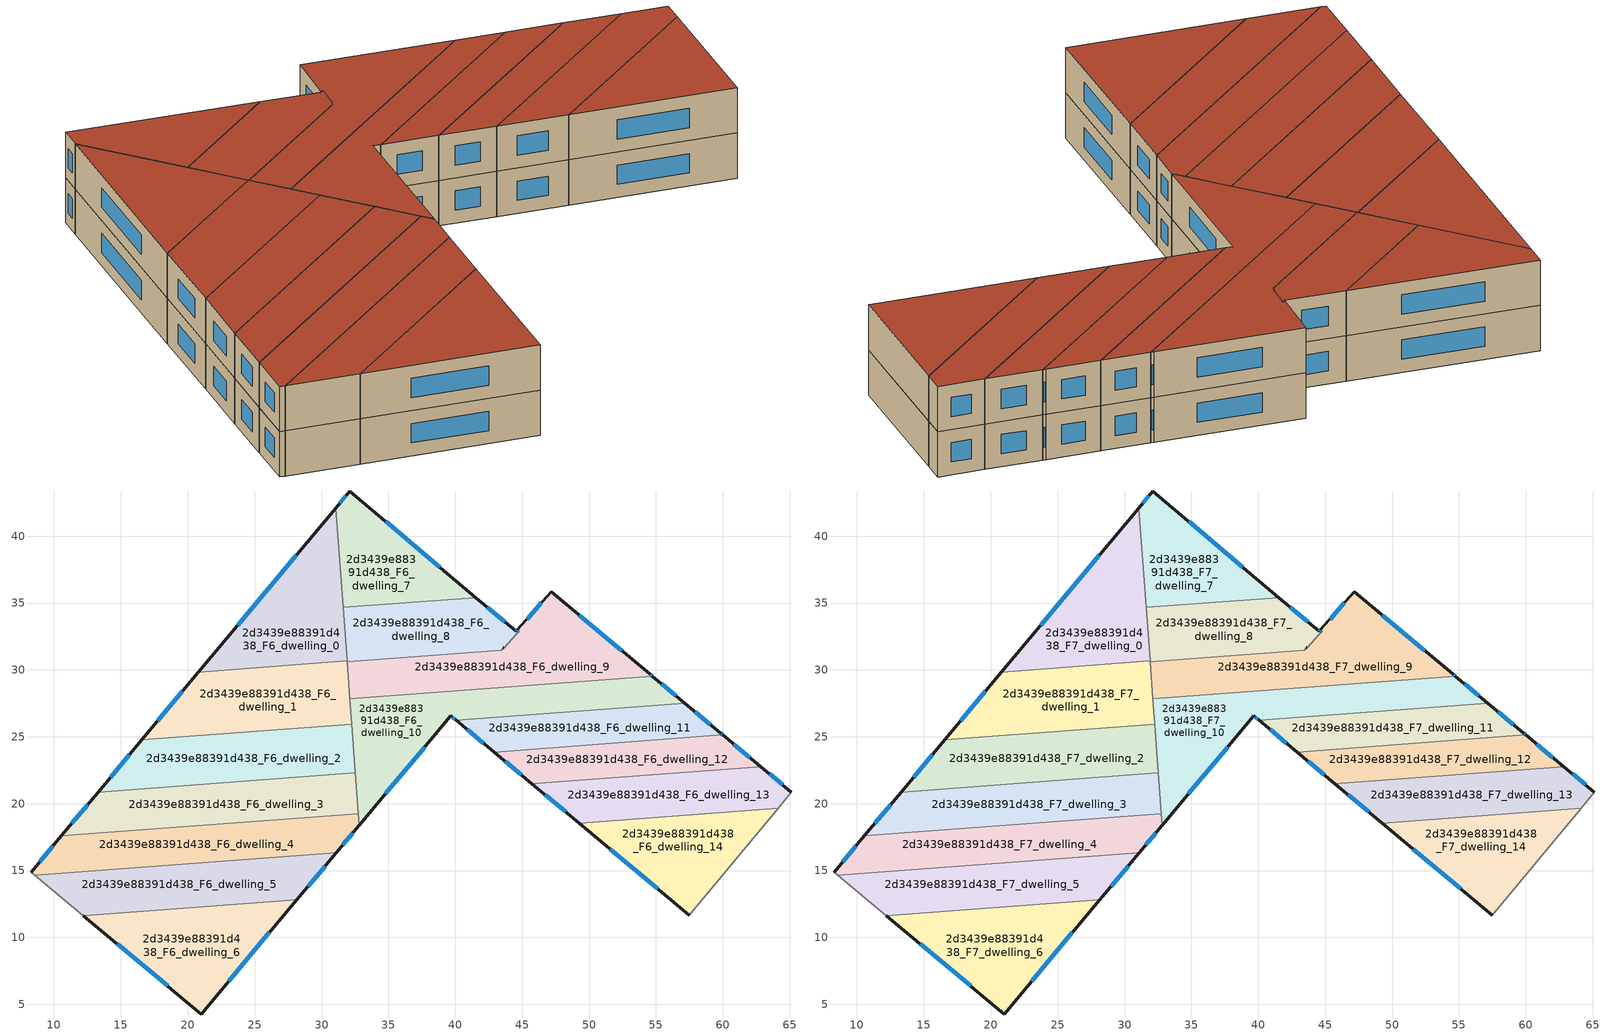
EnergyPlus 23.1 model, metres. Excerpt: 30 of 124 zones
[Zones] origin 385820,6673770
2d3439e88391d438_F6_dwelling_0
 floor to 2d3439e88391d438_F5_dwelling_0 (EU_floor_Construction): 31.05,42.09 31.91,30.67 20.8,29.84 z18
 wall outside (EU_wall_Construction): 31.05,42.09 20.8,29.84 z18:21
 wall to 2d3439e88391d438_F6_dwelling_1 (EU_wall_Construction): 20.8,29.84 31.91,30.67 z18:21
 wall to 2d3439e88391d438_F6_dwelling_7 (EU_wall_Construction): 31.61,34.67 31.05,42.09 z18:21
 wall to 2d3439e88391d438_F6_dwelling_8 (EU_wall_Construction): 31.91,30.67 31.61,34.67 z18:21
 window (EU_Window_Construction): 28.12,38.59 23.73,33.34 z18.86:20.14
2d3439e88391d438_F6_dwelling_1
 floor to 2d3439e88391d438_F5_dwelling_1 (EU_floor_Construction): 31.91,30.67 32.26,25.94 16.56,24.76 20.8,29.84 z18
 wall outside (EU_wall_Construction): 20.8,29.84 16.56,24.76 z18:21
 wall to 2d3439e88391d438_F6_dwelling_2 (EU_wall_Construction): 16.56,24.76 32.26,25.94 z18:21
 wall to 2d3439e88391d438_F6_dwelling_9 (EU_wall_Construction): 32.12,27.84 31.91,30.62 z18:21
 wall to 2d3439e88391d438_F6_dwelling_10 (EU_wall_Construction): 32.26,25.94 32.12,27.84 z18:21
 wall to 2d3439e88391d438_F6_dwelling_8 (EU_wall_Construction): 31.91,30.62 31.91,30.67 z18:21
 window (EU_Window_Construction): 19.59,28.39 17.77,26.21 z18.86:20.14
2d3439e88391d438_F6_dwelling_10
 floor to 2d3439e88391d438_F5_dwelling_10 (EU_floor_Construction): 57.16,27.5 40.08,26.22 39.67,26.57 32.83,18.39 32.12,27.84 54.73,29.53 z18
 wall outside (EU_wall_Construction): 57.16,27.5 54.73,29.53 / 32.83,18.39 39.67,26.57 40.08,26.22 z18:21
 wall to 2d3439e88391d438_F6_dwelling_9 (EU_wall_Construction): 54.73,29.53 32.12,27.84 z18:21
 wall to 2d3439e88391d438_F6_dwelling_11 (EU_wall_Construction): 40.08,26.22 57.16,27.5 z18:21
 wall to 2d3439e88391d438_F6_dwelling_2 (EU_wall_Construction): 32.26,25.94 32.53,22.31 z18:21
 wall to 2d3439e88391d438_F6_dwelling_3 (EU_wall_Construction): 32.53,22.31 32.76,19.25 z18:21
 wall to 2d3439e88391d438_F6_dwelling_4 (EU_wall_Construction): 32.76,19.25 32.83,18.39 z18:21
 window (EU_Window_Construction): 56.47,28.08 55.42,28.95 / 39.79,26.47 39.96,26.32 / 34.78,20.73 37.72,24.23 z18.86:20.14
2d3439e88391d438_F6_dwelling_11
 floor to 2d3439e88391d438_F5_dwelling_11 (EU_floor_Construction): 59.84,25.27 60,25.13 42.91,23.86 40.08,26.22 57.16,27.5 z18
 wall outside (EU_wall_Construction): 60,25.13 59.84,25.27 57.16,27.5 / 40.08,26.22 42.91,23.86 z18:21
 wall to 2d3439e88391d438_F6_dwelling_12 (EU_wall_Construction): 42.91,23.86 60,25.13 z18:21
 window (EU_Window_Construction): 59.07,25.91 57.93,26.87 / 59.95,25.17 59.88,25.23 / 40.89,25.55 42.1,24.53 z18.86:20.14
2d3439e88391d438_F6_dwelling_12
 floor to 2d3439e88391d438_F5_dwelling_12 (EU_floor_Construction): 62.83,22.78 45.73,21.5 42.91,23.86 60,25.13 z18
 wall outside (EU_wall_Construction): 42.91,23.86 45.73,21.5 / 62.83,22.78 60,25.13 z18:21
 wall to 2d3439e88391d438_F6_dwelling_13 (EU_wall_Construction): 45.73,21.5 62.83,22.78 z18:21
 window (EU_Window_Construction): 43.72,23.18 44.93,22.17 / 62.02,23.45 60.81,24.46 z18.86:20.14
2d3439e88391d438_F6_dwelling_13
 floor to 2d3439e88391d438_F5_dwelling_13 (EU_floor_Construction): 65.13,20.86 64.13,19.67 49.25,18.55 45.73,21.5 62.83,22.78 z18
 wall outside (EU_wall_Construction): 45.73,21.5 49.25,18.55 / 65.13,20.86 62.83,22.78 z18:21
 wall adiabatic (EU_wall_Construction): 64.13,19.67 65.13,20.86 z18:21
 wall to 2d3439e88391d438_F6_dwelling_14 (EU_wall_Construction): 49.25,18.55 64.13,19.67 z18:21
 window (EU_Window_Construction): 46.74,20.66 48.24,19.4 / 64.47,21.41 63.49,22.23 z18.86:20.14
2d3439e88391d438_F6_dwelling_14
 floor to 2d3439e88391d438_F5_dwelling_14 (EU_floor_Construction): 64.13,19.67 57.47,11.67 49.25,18.55 z18
 wall outside (EU_wall_Construction): 49.25,18.55 57.47,11.67 z18:21
 wall adiabatic (EU_wall_Construction): 57.47,11.67 64.13,19.67 z18:21
 window (EU_Window_Construction): 51.6,16.59 55.12,13.64 z18.86:20.14
2d3439e88391d438_F6_dwelling_2
 floor to 2d3439e88391d438_F5_dwelling_2 (EU_floor_Construction): 32.26,25.94 32.53,22.31 13.3,20.87 16.56,24.76 z18
 wall outside (EU_wall_Construction): 16.56,24.76 13.3,20.87 z18:21
 wall to 2d3439e88391d438_F6_dwelling_3 (EU_wall_Construction): 13.3,20.87 32.53,22.31 z18:21
 window (EU_Window_Construction): 15.63,23.65 14.23,21.98 z18.86:20.14
2d3439e88391d438_F6_dwelling_3
 floor to 2d3439e88391d438_F5_dwelling_3 (EU_floor_Construction): 32.53,22.31 32.76,19.25 10.55,17.59 13.3,20.87 z18
 wall outside (EU_wall_Construction): 13.3,20.87 10.55,17.59 z18:21
 wall to 2d3439e88391d438_F6_dwelling_4 (EU_wall_Construction): 10.55,17.59 32.76,19.25 z18:21
 window (EU_Window_Construction): 12.52,19.93 11.34,18.53 z18.86:20.14
2d3439e88391d438_F6_dwelling_4
 floor to 2d3439e88391d438_F5_dwelling_4 (EU_floor_Construction): 32.76,19.25 32.83,18.39 31.11,16.34 8.56,14.66 8.29,14.88 10.55,17.59 z18
 wall outside (EU_wall_Construction): 31.11,16.34 32.83,18.39 / 10.55,17.59 8.29,14.88 z18:21
 wall to 2d3439e88391d438_F6_dwelling_5 (EU_wall_Construction): 8.56,14.66 31.11,16.34 z18:21
 wall adiabatic (EU_wall_Construction): 8.29,14.88 8.56,14.66 z18:21
 window (EU_Window_Construction): 31.6,16.93 32.34,17.81 / 9.91,16.82 8.94,15.66 z18.86:20.14
2d3439e88391d438_F6_dwelling_5
 floor to 2d3439e88391d438_F5_dwelling_5 (EU_floor_Construction): 31.11,16.34 28.15,12.81 12.21,11.62 8.56,14.66 z18
 wall outside (EU_wall_Construction): 28.15,12.81 31.11,16.34 z18:21
 wall to 2d3439e88391d438_F6_dwelling_6 (EU_wall_Construction): 12.21,11.62 28.15,12.81 z18:21
 wall adiabatic (EU_wall_Construction): 8.56,14.66 12.21,11.62 z18:21
 window (EU_Window_Construction): 29,13.82 30.27,15.33 z18.86:20.14
2d3439e88391d438_F6_dwelling_6
 floor to 2d3439e88391d438_F5_dwelling_6 (EU_floor_Construction): 28.15,12.81 21.01,4.28 12.21,11.62 z18
 wall outside (EU_wall_Construction): 12.21,11.62 21.01,4.28 28.15,12.81 z18:21
 window (EU_Window_Construction): 14.72,9.52 18.49,6.38 / 23.05,6.72 26.11,10.37 z18.86:20.14
2d3439e88391d438_F6_dwelling_7
 floor to 2d3439e88391d438_F5_dwelling_7 (EU_floor_Construction): 41.54,35.41 31.61,34.67 31.05,42.09 32.13,43.37 z18
 wall outside (EU_wall_Construction): 41.54,35.41 32.13,43.37 31.05,42.09 z18:21
 wall to 2d3439e88391d438_F6_dwelling_8 (EU_wall_Construction): 31.61,34.67 41.54,35.41 z18:21
 window (EU_Window_Construction): 31.82,43.01 31.36,42.45 / 38.85,37.69 34.82,41.1 z18.86:20.14
2d3439e88391d438_F6_dwelling_8
 floor to 2d3439e88391d438_F5_dwelling_8 (EU_floor_Construction): 44.65,32.99 44.76,32.89 44.56,32.66 43.68,31.66 43.59,31.65 43.43,31.48 31.91,30.62 31.61,34.67 41.54,35.41 44.55,32.87 z18
 wall outside (EU_wall_Construction): 44.65,32.99 44.55,32.87 41.54,35.41 / 43.59,31.65 43.61,31.65 z18:21
 wall to 2d3439e88391d438_F6_dwelling_9 (EU_wall_Construction): 44.57,32.67 44.76,32.89 44.65,32.99 / 43.61,31.65 43.68,31.66 44.56,32.66 / 31.91,30.62 43.43,31.48 43.59,31.65 z18:21
 window (EU_Window_Construction): 43.69,33.6 42.4,34.68 / 44.62,32.95 44.58,32.9 z18.86:20.14
2d3439e88391d438_F6_dwelling_9
 floor to 2d3439e88391d438_F5_dwelling_9 (EU_floor_Construction): 54.56,29.67 54.73,29.53 32.12,27.84 31.91,30.62 43.43,31.49 43.61,31.65 43.68,31.66 44.57,32.67 44.76,32.89 44.65,32.99 47.16,35.84 z18
 wall outside (EU_wall_Construction): 54.73,29.53 54.56,29.67 47.16,35.84 44.65,32.99 / 43.61,31.65 43.6,31.65 z18:21
 window (EU_Window_Construction): 46.44,35.03 45.37,33.8 / 52.45,31.43 49.27,34.08 / 54.68,29.57 54.61,29.63 z18.86:20.14
2d3439e88391d438_F7_dwelling_0
 floor to 2d3439e88391d438_F6_dwelling_0 (EU_floor_Construction): 31.05,42.09 31.91,30.67 20.8,29.84 z21
 wall outside (EU_wall_Construction): 31.05,42.09 20.8,29.84 z21:24
 wall to 2d3439e88391d438_F7_dwelling_1 (EU_wall_Construction): 20.8,29.84 31.91,30.67 z21:24
 wall to 2d3439e88391d438_F7_dwelling_7 (EU_wall_Construction): 31.61,34.67 31.05,42.09 z21:24
 wall to 2d3439e88391d438_F7_dwelling_8 (EU_wall_Construction): 31.91,30.67 31.61,34.67 z21:24
 window (EU_Window_Construction): 28.12,38.59 23.73,33.34 z21.86:23.14
 roof outside (EU_roof_Construction): 31.91,30.67 31.05,42.09 20.8,29.84 z24
2d3439e88391d438_F7_dwelling_1
 floor to 2d3439e88391d438_F6_dwelling_1 (EU_floor_Construction): 31.91,30.67 32.26,25.94 16.56,24.76 20.8,29.84 z21
 wall outside (EU_wall_Construction): 20.8,29.84 16.56,24.76 z21:24
 wall to 2d3439e88391d438_F7_dwelling_2 (EU_wall_Construction): 16.56,24.76 32.26,25.94 z21:24
 wall to 2d3439e88391d438_F7_dwelling_9 (EU_wall_Construction): 32.12,27.84 31.91,30.62 z21:24
 wall to 2d3439e88391d438_F7_dwelling_10 (EU_wall_Construction): 32.26,25.94 32.12,27.84 z21:24
 wall to 2d3439e88391d438_F7_dwelling_8 (EU_wall_Construction): 31.91,30.62 31.91,30.67 z21:24
 window (EU_Window_Construction): 19.59,28.39 17.77,26.21 z21.86:23.14
 roof outside (EU_roof_Construction): 32.26,25.94 31.91,30.67 20.8,29.84 16.56,24.76 z24
2d3439e88391d438_F7_dwelling_10
 floor to 2d3439e88391d438_F6_dwelling_10 (EU_floor_Construction): 57.16,27.5 40.08,26.22 39.67,26.57 32.83,18.39 32.12,27.84 54.73,29.53 z21
 wall outside (EU_wall_Construction): 57.16,27.5 54.73,29.53 / 32.83,18.39 39.67,26.57 40.08,26.22 z21:24
 wall to 2d3439e88391d438_F7_dwelling_9 (EU_wall_Construction): 54.73,29.53 32.12,27.84 z21:24
 wall to 2d3439e88391d438_F7_dwelling_11 (EU_wall_Construction): 40.08,26.22 57.16,27.5 z21:24
 wall to 2d3439e88391d438_F7_dwelling_2 (EU_wall_Construction): 32.26,25.94 32.53,22.31 z21:24
 wall to 2d3439e88391d438_F7_dwelling_3 (EU_wall_Construction): 32.53,22.31 32.76,19.25 z21:24
 wall to 2d3439e88391d438_F7_dwelling_4 (EU_wall_Construction): 32.76,19.25 32.83,18.39 z21:24
 window (EU_Window_Construction): 56.47,28.08 55.42,28.95 / 39.79,26.47 39.96,26.32 / 34.78,20.73 37.72,24.23 z21.86:23.14
 roof outside (EU_roof_Construction): 57.16,27.5 54.73,29.53 32.12,27.84 32.83,18.39 39.67,26.57 40.08,26.22 z24
2d3439e88391d438_F7_dwelling_11
 floor to 2d3439e88391d438_F6_dwelling_11 (EU_floor_Construction): 59.84,25.27 60,25.13 42.91,23.86 40.08,26.22 57.16,27.5 z21
 wall outside (EU_wall_Construction): 60,25.13 59.84,25.27 57.16,27.5 / 40.08,26.22 42.91,23.86 z21:24
 wall to 2d3439e88391d438_F7_dwelling_12 (EU_wall_Construction): 42.91,23.86 60,25.13 z21:24
 window (EU_Window_Construction): 59.07,25.91 57.93,26.87 / 59.95,25.17 59.88,25.23 / 40.89,25.55 42.1,24.53 z21.86:23.14
 roof outside (EU_roof_Construction): 60,25.13 59.84,25.27 57.16,27.5 40.08,26.22 42.91,23.86 z24
2d3439e88391d438_F7_dwelling_12
 floor to 2d3439e88391d438_F6_dwelling_12 (EU_floor_Construction): 62.83,22.78 45.73,21.5 42.91,23.86 60,25.13 z21
 wall outside (EU_wall_Construction): 42.91,23.86 45.73,21.5 / 62.83,22.78 60,25.13 z21:24
 wall to 2d3439e88391d438_F7_dwelling_13 (EU_wall_Construction): 45.73,21.5 62.83,22.78 z21:24
 window (EU_Window_Construction): 43.72,23.18 44.93,22.17 / 62.02,23.45 60.81,24.46 z21.86:23.14
 roof outside (EU_roof_Construction): 62.83,22.78 60,25.13 42.91,23.86 45.73,21.5 z24
2d3439e88391d438_F7_dwelling_13
 floor to 2d3439e88391d438_F6_dwelling_13 (EU_floor_Construction): 65.13,20.86 64.13,19.67 49.25,18.55 45.73,21.5 62.83,22.78 z21
 wall outside (EU_wall_Construction): 45.73,21.5 49.25,18.55 / 65.13,20.86 62.83,22.78 z21:24
 wall adiabatic (EU_wall_Construction): 64.13,19.67 65.13,20.86 z21:24
 wall to 2d3439e88391d438_F7_dwelling_14 (EU_wall_Construction): 49.25,18.55 64.13,19.67 z21:24
 window (EU_Window_Construction): 46.74,20.66 48.24,19.4 / 64.47,21.41 63.49,22.23 z21.86:23.14
 roof outside (EU_roof_Construction): 64.13,19.67 65.13,20.86 62.83,22.78 45.73,21.5 49.25,18.55 z24
2d3439e88391d438_F7_dwelling_14
 floor to 2d3439e88391d438_F6_dwelling_14 (EU_floor_Construction): 64.13,19.67 57.47,11.67 49.25,18.55 z21
 wall outside (EU_wall_Construction): 49.25,18.55 57.47,11.67 z21:24
 wall adiabatic (EU_wall_Construction): 57.47,11.67 64.13,19.67 z21:24
 window (EU_Window_Construction): 51.6,16.59 55.12,13.64 z21.86:23.14
 roof outside (EU_roof_Construction): 57.47,11.67 64.13,19.67 49.25,18.55 z24
2d3439e88391d438_F7_dwelling_2
 floor to 2d3439e88391d438_F6_dwelling_2 (EU_floor_Construction): 32.26,25.94 32.53,22.31 13.3,20.87 16.56,24.76 z21
 wall outside (EU_wall_Construction): 16.56,24.76 13.3,20.87 z21:24
 wall to 2d3439e88391d438_F7_dwelling_3 (EU_wall_Construction): 13.3,20.87 32.53,22.31 z21:24
 window (EU_Window_Construction): 15.63,23.65 14.23,21.98 z21.86:23.14
 roof outside (EU_roof_Construction): 32.53,22.31 32.26,25.94 16.56,24.76 13.3,20.87 z24
2d3439e88391d438_F7_dwelling_3
 floor to 2d3439e88391d438_F6_dwelling_3 (EU_floor_Construction): 32.53,22.31 32.76,19.25 10.55,17.59 13.3,20.87 z21
 wall outside (EU_wall_Construction): 13.3,20.87 10.55,17.59 z21:24
 wall to 2d3439e88391d438_F7_dwelling_4 (EU_wall_Construction): 10.55,17.59 32.76,19.25 z21:24
 window (EU_Window_Construction): 12.52,19.93 11.34,18.53 z21.86:23.14
 roof outside (EU_roof_Construction): 32.76,19.25 32.53,22.31 13.3,20.87 10.55,17.59 z24
2d3439e88391d438_F7_dwelling_4
 floor to 2d3439e88391d438_F6_dwelling_4 (EU_floor_Construction): 32.76,19.25 32.83,18.39 31.11,16.34 8.56,14.66 8.29,14.88 10.55,17.59 z21
 wall outside (EU_wall_Construction): 31.11,16.34 32.83,18.39 / 10.55,17.59 8.29,14.88 z21:24
 wall to 2d3439e88391d438_F7_dwelling_5 (EU_wall_Construction): 8.56,14.66 31.11,16.34 z21:24
 wall adiabatic (EU_wall_Construction): 8.29,14.88 8.56,14.66 z21:24
 window (EU_Window_Construction): 31.6,16.93 32.34,17.81 / 9.91,16.82 8.94,15.66 z21.86:23.14
 roof outside (EU_roof_Construction): 31.11,16.34 32.83,18.39 32.76,19.25 10.55,17.59 8.29,14.88 8.56,14.66 z24
2d3439e88391d438_F7_dwelling_5
 floor to 2d3439e88391d438_F6_dwelling_5 (EU_floor_Construction): 31.11,16.34 28.15,12.81 12.21,11.62 8.56,14.66 z21
 wall outside (EU_wall_Construction): 28.15,12.81 31.11,16.34 z21:24
 wall to 2d3439e88391d438_F7_dwelling_6 (EU_wall_Construction): 12.21,11.62 28.15,12.81 z21:24
 wall adiabatic (EU_wall_Construction): 8.56,14.66 12.21,11.62 z21:24
 window (EU_Window_Construction): 29,13.82 30.27,15.33 z21.86:23.14
 roof outside (EU_roof_Construction): 28.15,12.81 31.11,16.34 8.56,14.66 12.21,11.62 z24
2d3439e88391d438_F7_dwelling_6
 floor to 2d3439e88391d438_F6_dwelling_6 (EU_floor_Construction): 28.15,12.81 21.01,4.28 12.21,11.62 z21
 wall outside (EU_wall_Construction): 12.21,11.62 21.01,4.28 28.15,12.81 z21:24
 window (EU_Window_Construction): 14.72,9.52 18.49,6.38 / 23.05,6.72 26.11,10.37 z21.86:23.14
 roof outside (EU_roof_Construction): 21.01,4.28 28.15,12.81 12.21,11.62 z24
2d3439e88391d438_F7_dwelling_7
 floor to 2d3439e88391d438_F6_dwelling_7 (EU_floor_Construction): 41.54,35.41 31.61,34.67 31.05,42.09 32.13,43.37 z21
 wall outside (EU_wall_Construction): 41.54,35.41 32.13,43.37 31.05,42.09 z21:24
 wall to 2d3439e88391d438_F7_dwelling_8 (EU_wall_Construction): 31.61,34.67 41.54,35.41 z21:24
 window (EU_Window_Construction): 31.82,43.01 31.36,42.45 / 38.85,37.69 34.82,41.1 z21.86:23.14
 roof outside (EU_roof_Construction): 41.54,35.41 32.13,43.37 31.05,42.09 31.61,34.67 z24
2d3439e88391d438_F7_dwelling_8
 floor to 2d3439e88391d438_F6_dwelling_8 (EU_floor_Construction): 44.65,32.99 44.76,32.89 44.56,32.66 43.68,31.66 43.59,31.65 43.43,31.48 31.91,30.62 31.61,34.67 41.54,35.41 44.55,32.87 z21
 wall outside (EU_wall_Construction): 44.65,32.99 44.55,32.87 41.54,35.41 / 43.59,31.65 43.61,31.65 z21:24
 wall to 2d3439e88391d438_F7_dwelling_9 (EU_wall_Construction): 44.57,32.67 44.76,32.89 44.65,32.99 / 43.61,31.65 43.68,31.66 44.56,32.66 / 31.91,30.62 43.43,31.48 43.59,31.65 z21:24
 window (EU_Window_Construction): 43.69,33.6 42.4,34.68 / 44.62,32.95 44.58,32.9 z21.86:23.14
 roof outside (EU_roof_Construction): 43.68,31.66 44.56,32.66 44.76,32.89 44.65,32.99 44.55,32.87 41.54,35.41 31.61,34.67 31.91,30.62 43.43,31.48 43.59,31.65 z24
2d3439e88391d438_F7_dwelling_9
 floor to 2d3439e88391d438_F6_dwelling_9 (EU_floor_Construction): 54.56,29.67 54.73,29.53 32.12,27.84 31.91,30.62 43.43,31.49 43.61,31.65 43.68,31.66 44.57,32.67 44.76,32.89 44.65,32.99 47.16,35.84 z21
 wall outside (EU_wall_Construction): 54.73,29.53 54.56,29.67 47.16,35.84 44.65,32.99 / 43.61,31.65 43.6,31.65 z21:24
 window (EU_Window_Construction): 46.44,35.03 45.37,33.8 / 52.45,31.43 49.27,34.08 / 54.68,29.57 54.61,29.63 z21.86:23.14
 roof outside (EU_roof_Construction): 54.73,29.53 54.56,29.67 47.16,35.84 44.65,32.99 44.76,32.89 44.57,32.67 43.68,31.66 43.61,31.65 43.43,31.49 31.91,30.62 32.12,27.84 z24
[Building]
EU S2 Campaign: North Axis=0; Terrain=City; Solar Distribution=FullExterior
[Site:Location]
Helsinki-Vantaa.AP: Latitude=60.317; Longitude=24.963; Time Zone=2; Elevation=54.6
[SizingPeriod:WeatherFileDays]
AnnualSizingPeriod: Begin Month=1; Begin Day of Month=1; End Month=12; End Day of Month=31; Day of Week for Start Day=Monday; Use Weather File Daylight Saving Period=No; Use Weather File Rain and Snow Indicators=No
[MATERIAL]
EU_InternalMass_Material: Roughness=MediumRough; Thickness=0.1; Conductivity=1; Density=1800; Specific Heat=900; Thermal Absorptance=0.9; Solar Absorptance=0.7; Visible Absorptance=0.7
[MATERIAL:NOMASS] Roughness=MediumRough; Thermal Absorptance=0.9; Solar Absorptance=0.7; Visible Absorptance=0.7
Name | Thermal Resistance
EU_wall_NoMass | 1.10183
EU_roof_NoMass; EU_floor_NoMass | 1.70606
[WINDOWMATERIAL:SIMPLEGLAZINGSYSTEM]
EU_Window_SimpleGlazing: UFactor=3.11035; Solar Heat Gain Coefficient=0.8; Visible Transmittance=0.8
[CONSTRUCTION]
EU_wall_Construction: EU_wall_NoMass
EU_roof_Construction: EU_roof_NoMass
EU_floor_Construction: EU_floor_NoMass
EU_Window_Construction: EU_Window_SimpleGlazing
EU_InternalMass_Construction: EU_InternalMass_Material
[ZONE] Type=1; Multiplier=1; Ceiling Height=autocalculate; Floor Area=autocalculate; Part of Total Floor Area=Yes
Name | Volume
2d3439e88391d438_F6_dwelling_0; 2d3439e88391d438_F7_dwelling_0 | 191.226
2d3439e88391d438_F6_dwelling_1; 2d3439e88391d438_F7_dwelling_1 | 191.208
2d3439e88391d438_F6_dwelling_10; 2d3439e88391d438_F7_dwelling_10 | 234.283
2d3439e88391d438_F6_dwelling_11; 2d3439e88391d438_F7_dwelling_11 | 132.231
2d3439e88391d438_F6_dwelling_12; 2d3439e88391d438_F7_dwelling_12 | 131.886
2d3439e88391d438_F6_dwelling_13; 2d3439e88391d438_F7_dwelling_13 | 160.685
2d3439e88391d438_F6_dwelling_14; 2d3439e88391d438_F7_dwelling_14 | 167.336
2d3439e88391d438_F6_dwelling_2; 2d3439e88391d438_F7_dwelling_2 | 191.234
2d3439e88391d438_F6_dwelling_3; 2d3439e88391d438_F7_dwelling_3 | 191.284
2d3439e88391d438_F6_dwelling_4; 2d3439e88391d438_F7_dwelling_4 | 191.175
2d3439e88391d438_F6_dwelling_5; 2d3439e88391d438_F7_dwelling_5 | 191.249
2d3439e88391d438_F6_dwelling_6; 2d3439e88391d438_F7_dwelling_6 | 191.219
2d3439e88391d438_F6_dwelling_7; 2d3439e88391d438_F7_dwelling_7 | 142.233
2d3439e88391d438_F6_dwelling_8; 2d3439e88391d438_F7_dwelling_8 | 142.157
2d3439e88391d438_F6_dwelling_9; 2d3439e88391d438_F7_dwelling_9 | 227.856
[INTERNALMASS] Construction=EU_InternalMass_Construction
Name | Zone or ZoneList | Surface Area
2d3439e88391d438_F6_dwelling_0_EU_InternalMass | 2d3439e88391d438_F6_dwelling_0 | 63.7419
2d3439e88391d438_F6_dwelling_1_EU_InternalMass | 2d3439e88391d438_F6_dwelling_1 | 63.7363
2d3439e88391d438_F6_dwelling_2_EU_InternalMass | 2d3439e88391d438_F6_dwelling_2 | 63.7446
2d3439e88391d438_F6_dwelling_3_EU_InternalMass | 2d3439e88391d438_F6_dwelling_3 | 63.7614
2d3439e88391d438_F6_dwelling_4_EU_InternalMass | 2d3439e88391d438_F6_dwelling_4 | 63.7248
2d3439e88391d438_F6_dwelling_5_EU_InternalMass | 2d3439e88391d438_F6_dwelling_5 | 63.7494
2d3439e88391d438_F6_dwelling_6_EU_InternalMass | 2d3439e88391d438_F6_dwelling_6 | 63.7398
2d3439e88391d438_F6_dwelling_7_EU_InternalMass | 2d3439e88391d438_F6_dwelling_7 | 47.4139
2d3439e88391d438_F6_dwelling_8_EU_InternalMass | 2d3439e88391d438_F6_dwelling_8 | 47.3926
2d3439e88391d438_F6_dwelling_9_EU_InternalMass | 2d3439e88391d438_F6_dwelling_9 | 75.9204
2d3439e88391d438_F6_dwelling_10_EU_InternalMass | 2d3439e88391d438_F6_dwelling_10 | 78.1044
2d3439e88391d438_F6_dwelling_11_EU_InternalMass | 2d3439e88391d438_F6_dwelling_11 | 44.0696
2d3439e88391d438_F6_dwelling_12_EU_InternalMass | 2d3439e88391d438_F6_dwelling_12 | 43.9717
2d3439e88391d438_F6_dwelling_13_EU_InternalMass | 2d3439e88391d438_F6_dwelling_13 | 53.5613
2d3439e88391d438_F6_dwelling_14_EU_InternalMass | 2d3439e88391d438_F6_dwelling_14 | 55.7788
2d3439e88391d438_F7_dwelling_0_EU_InternalMass | 2d3439e88391d438_F7_dwelling_0 | 63.7419
2d3439e88391d438_F7_dwelling_1_EU_InternalMass | 2d3439e88391d438_F7_dwelling_1 | 63.7363
2d3439e88391d438_F7_dwelling_2_EU_InternalMass | 2d3439e88391d438_F7_dwelling_2 | 63.7446
2d3439e88391d438_F7_dwelling_3_EU_InternalMass | 2d3439e88391d438_F7_dwelling_3 | 63.7614
2d3439e88391d438_F7_dwelling_4_EU_InternalMass | 2d3439e88391d438_F7_dwelling_4 | 63.7248
2d3439e88391d438_F7_dwelling_5_EU_InternalMass | 2d3439e88391d438_F7_dwelling_5 | 63.7494
2d3439e88391d438_F7_dwelling_6_EU_InternalMass | 2d3439e88391d438_F7_dwelling_6 | 63.7398
2d3439e88391d438_F7_dwelling_7_EU_InternalMass | 2d3439e88391d438_F7_dwelling_7 | 47.4139
2d3439e88391d438_F7_dwelling_8_EU_InternalMass | 2d3439e88391d438_F7_dwelling_8 | 47.3926
2d3439e88391d438_F7_dwelling_9_EU_InternalMass | 2d3439e88391d438_F7_dwelling_9 | 75.9204
2d3439e88391d438_F7_dwelling_10_EU_InternalMass | 2d3439e88391d438_F7_dwelling_10 | 78.1044
2d3439e88391d438_F7_dwelling_11_EU_InternalMass | 2d3439e88391d438_F7_dwelling_11 | 44.0696
2d3439e88391d438_F7_dwelling_12_EU_InternalMass | 2d3439e88391d438_F7_dwelling_12 | 43.9717
2d3439e88391d438_F7_dwelling_13_EU_InternalMass | 2d3439e88391d438_F7_dwelling_13 | 53.5613
2d3439e88391d438_F7_dwelling_14_EU_InternalMass | 2d3439e88391d438_F7_dwelling_14 | 55.7788
[OTHEREQUIPMENT] Fuel Type=Electricity; Design Level Calculation Method=Watts/Area; Power per Zone Floor Area=1; Fraction Latent=0; Fraction Radiant=0; Fraction Lost=0; Carbon Dioxide Generation Rate=0; EndUse Subcategory=EU_Step8_InternalGains
Name | Zone or ZoneList or Space or SpaceList | Schedule
EU_Step8_InternalGain_2d3439e88391d438_F6_dwelling_0_f000 | 2d3439e88391d438_F6_dwelling_0 | EU_Step8_GainSchedule_2d3439e88391d438_F6_dwelling_0_f000
EU_Step8_InternalGain_2d3439e88391d438_F6_dwelling_1_f000 | 2d3439e88391d438_F6_dwelling_1 | EU_Step8_GainSchedule_2d3439e88391d438_F6_dwelling_1_f000
EU_Step8_InternalGain_2d3439e88391d438_F6_dwelling_2_f000 | 2d3439e88391d438_F6_dwelling_2 | EU_Step8_GainSchedule_2d3439e88391d438_F6_dwelling_2_f000
EU_Step8_InternalGain_2d3439e88391d438_F6_dwelling_3_f000 | 2d3439e88391d438_F6_dwelling_3 | EU_Step8_GainSchedule_2d3439e88391d438_F6_dwelling_3_f000
EU_Step8_InternalGain_2d3439e88391d438_F6_dwelling_4_f000 | 2d3439e88391d438_F6_dwelling_4 | EU_Step8_GainSchedule_2d3439e88391d438_F6_dwelling_4_f000
EU_Step8_InternalGain_2d3439e88391d438_F6_dwelling_5_f000 | 2d3439e88391d438_F6_dwelling_5 | EU_Step8_GainSchedule_2d3439e88391d438_F6_dwelling_5_f000
EU_Step8_InternalGain_2d3439e88391d438_F6_dwelling_6_f000 | 2d3439e88391d438_F6_dwelling_6 | EU_Step8_GainSchedule_2d3439e88391d438_F6_dwelling_6_f000
EU_Step8_InternalGain_2d3439e88391d438_F6_dwelling_7_f000 | 2d3439e88391d438_F6_dwelling_7 | EU_Step8_GainSchedule_2d3439e88391d438_F6_dwelling_7_f000
EU_Step8_InternalGain_2d3439e88391d438_F6_dwelling_8_f000 | 2d3439e88391d438_F6_dwelling_8 | EU_Step8_GainSchedule_2d3439e88391d438_F6_dwelling_8_f000
EU_Step8_InternalGain_2d3439e88391d438_F6_dwelling_9_f000 | 2d3439e88391d438_F6_dwelling_9 | EU_Step8_GainSchedule_2d3439e88391d438_F6_dwelling_9_f000
EU_Step8_InternalGain_2d3439e88391d438_F6_dwelling_10_f000 | 2d3439e88391d438_F6_dwelling_10 | EU_Step8_GainSchedule_2d3439e88391d438_F6_dwelling_10_f000
EU_Step8_InternalGain_2d3439e88391d438_F6_dwelling_11_f000 | 2d3439e88391d438_F6_dwelling_11 | EU_Step8_GainSchedule_2d3439e88391d438_F6_dwelling_11_f000
EU_Step8_InternalGain_2d3439e88391d438_F6_dwelling_12_f000 | 2d3439e88391d438_F6_dwelling_12 | EU_Step8_GainSchedule_2d3439e88391d438_F6_dwelling_12_f000
EU_Step8_InternalGain_2d3439e88391d438_F6_dwelling_13_f000 | 2d3439e88391d438_F6_dwelling_13 | EU_Step8_GainSchedule_2d3439e88391d438_F6_dwelling_13_f000
EU_Step8_InternalGain_2d3439e88391d438_F6_dwelling_14_f000 | 2d3439e88391d438_F6_dwelling_14 | EU_Step8_GainSchedule_2d3439e88391d438_F6_dwelling_14_f000
EU_Step8_InternalGain_2d3439e88391d438_F7_dwelling_0_f000 | 2d3439e88391d438_F7_dwelling_0 | EU_Step8_GainSchedule_2d3439e88391d438_F7_dwelling_0_f000
EU_Step8_InternalGain_2d3439e88391d438_F7_dwelling_1_f000 | 2d3439e88391d438_F7_dwelling_1 | EU_Step8_GainSchedule_2d3439e88391d438_F7_dwelling_1_f000
EU_Step8_InternalGain_2d3439e88391d438_F7_dwelling_2_f000 | 2d3439e88391d438_F7_dwelling_2 | EU_Step8_GainSchedule_2d3439e88391d438_F7_dwelling_2_f000
EU_Step8_InternalGain_2d3439e88391d438_F7_dwelling_3_f000 | 2d3439e88391d438_F7_dwelling_3 | EU_Step8_GainSchedule_2d3439e88391d438_F7_dwelling_3_f000
EU_Step8_InternalGain_2d3439e88391d438_F7_dwelling_4_f000 | 2d3439e88391d438_F7_dwelling_4 | EU_Step8_GainSchedule_2d3439e88391d438_F7_dwelling_4_f000
EU_Step8_InternalGain_2d3439e88391d438_F7_dwelling_5_f000 | 2d3439e88391d438_F7_dwelling_5 | EU_Step8_GainSchedule_2d3439e88391d438_F7_dwelling_5_f000
EU_Step8_InternalGain_2d3439e88391d438_F7_dwelling_6_f000 | 2d3439e88391d438_F7_dwelling_6 | EU_Step8_GainSchedule_2d3439e88391d438_F7_dwelling_6_f000
EU_Step8_InternalGain_2d3439e88391d438_F7_dwelling_7_f000 | 2d3439e88391d438_F7_dwelling_7 | EU_Step8_GainSchedule_2d3439e88391d438_F7_dwelling_7_f000
EU_Step8_InternalGain_2d3439e88391d438_F7_dwelling_8_f000 | 2d3439e88391d438_F7_dwelling_8 | EU_Step8_GainSchedule_2d3439e88391d438_F7_dwelling_8_f000
EU_Step8_InternalGain_2d3439e88391d438_F7_dwelling_9_f000 | 2d3439e88391d438_F7_dwelling_9 | EU_Step8_GainSchedule_2d3439e88391d438_F7_dwelling_9_f000
EU_Step8_InternalGain_2d3439e88391d438_F7_dwelling_10_f000 | 2d3439e88391d438_F7_dwelling_10 | EU_Step8_GainSchedule_2d3439e88391d438_F7_dwelling_10_f000
EU_Step8_InternalGain_2d3439e88391d438_F7_dwelling_11_f000 | 2d3439e88391d438_F7_dwelling_11 | EU_Step8_GainSchedule_2d3439e88391d438_F7_dwelling_11_f000
EU_Step8_InternalGain_2d3439e88391d438_F7_dwelling_12_f000 | 2d3439e88391d438_F7_dwelling_12 | EU_Step8_GainSchedule_2d3439e88391d438_F7_dwelling_12_f000
EU_Step8_InternalGain_2d3439e88391d438_F7_dwelling_13_f000 | 2d3439e88391d438_F7_dwelling_13 | EU_Step8_GainSchedule_2d3439e88391d438_F7_dwelling_13_f000
EU_Step8_InternalGain_2d3439e88391d438_F7_dwelling_14_f000 | 2d3439e88391d438_F7_dwelling_14 | EU_Step8_GainSchedule_2d3439e88391d438_F7_dwelling_14_f000
[ZONEVENTILATION:DESIGNFLOWRATE] Schedule=EU_AlwaysOn; Design Flow Rate Calculation Method=AirChanges/Hour; Air Changes per Hour=0.756316; Ventilation Type=Natural; Fan Pressure Rise=0; Fan Total Efficiency=1; Constant Term Coefficient=1; Temperature Term Coefficient=0; Velocity Term Coefficient=0; Velocity Squared Term Coefficient=0; Minimum Indoor Temperature=-100; Maximum Indoor Temperature=100; Delta Temperature=-100; Minimum Outdoor Temperature=-100; Maximum Outdoor Temperature=100; Maximum Wind Speed=40
Name | Zone or ZoneList or Space or SpaceList
EU_ConstantAir_2d3439e88391d438_F6_dwelling_0 | 2d3439e88391d438_F6_dwelling_0
EU_ConstantAir_2d3439e88391d438_F6_dwelling_1 | 2d3439e88391d438_F6_dwelling_1
EU_ConstantAir_2d3439e88391d438_F6_dwelling_2 | 2d3439e88391d438_F6_dwelling_2
EU_ConstantAir_2d3439e88391d438_F6_dwelling_3 | 2d3439e88391d438_F6_dwelling_3
EU_ConstantAir_2d3439e88391d438_F6_dwelling_4 | 2d3439e88391d438_F6_dwelling_4
EU_ConstantAir_2d3439e88391d438_F6_dwelling_5 | 2d3439e88391d438_F6_dwelling_5
EU_ConstantAir_2d3439e88391d438_F6_dwelling_6 | 2d3439e88391d438_F6_dwelling_6
EU_ConstantAir_2d3439e88391d438_F6_dwelling_7 | 2d3439e88391d438_F6_dwelling_7
EU_ConstantAir_2d3439e88391d438_F6_dwelling_8 | 2d3439e88391d438_F6_dwelling_8
EU_ConstantAir_2d3439e88391d438_F6_dwelling_9 | 2d3439e88391d438_F6_dwelling_9
EU_ConstantAir_2d3439e88391d438_F6_dwelling_10 | 2d3439e88391d438_F6_dwelling_10
EU_ConstantAir_2d3439e88391d438_F6_dwelling_11 | 2d3439e88391d438_F6_dwelling_11
EU_ConstantAir_2d3439e88391d438_F6_dwelling_12 | 2d3439e88391d438_F6_dwelling_12
EU_ConstantAir_2d3439e88391d438_F6_dwelling_13 | 2d3439e88391d438_F6_dwelling_13
EU_ConstantAir_2d3439e88391d438_F6_dwelling_14 | 2d3439e88391d438_F6_dwelling_14
EU_ConstantAir_2d3439e88391d438_F7_dwelling_0 | 2d3439e88391d438_F7_dwelling_0
EU_ConstantAir_2d3439e88391d438_F7_dwelling_1 | 2d3439e88391d438_F7_dwelling_1
EU_ConstantAir_2d3439e88391d438_F7_dwelling_2 | 2d3439e88391d438_F7_dwelling_2
EU_ConstantAir_2d3439e88391d438_F7_dwelling_3 | 2d3439e88391d438_F7_dwelling_3
EU_ConstantAir_2d3439e88391d438_F7_dwelling_4 | 2d3439e88391d438_F7_dwelling_4
EU_ConstantAir_2d3439e88391d438_F7_dwelling_5 | 2d3439e88391d438_F7_dwelling_5
EU_ConstantAir_2d3439e88391d438_F7_dwelling_6 | 2d3439e88391d438_F7_dwelling_6
EU_ConstantAir_2d3439e88391d438_F7_dwelling_7 | 2d3439e88391d438_F7_dwelling_7
EU_ConstantAir_2d3439e88391d438_F7_dwelling_8 | 2d3439e88391d438_F7_dwelling_8
EU_ConstantAir_2d3439e88391d438_F7_dwelling_9 | 2d3439e88391d438_F7_dwelling_9
EU_ConstantAir_2d3439e88391d438_F7_dwelling_10 | 2d3439e88391d438_F7_dwelling_10
EU_ConstantAir_2d3439e88391d438_F7_dwelling_11 | 2d3439e88391d438_F7_dwelling_11
EU_ConstantAir_2d3439e88391d438_F7_dwelling_12 | 2d3439e88391d438_F7_dwelling_12
EU_ConstantAir_2d3439e88391d438_F7_dwelling_13 | 2d3439e88391d438_F7_dwelling_13
EU_ConstantAir_2d3439e88391d438_F7_dwelling_14 | 2d3439e88391d438_F7_dwelling_14
[HVACTEMPLATE:THERMOSTAT] Constant Heating Setpoint=20; Constant Cooling Setpoint=50
EU_HeatOnly_2d3439e88391d438_F4_dwelling_11; EU_HeatOnly_2d3439e88391d438_F4_dwelling_12; EU_HeatOnly_2d3439e88391d438_F4_dwelling_13; EU_HeatOnly_2d3439e88391d438_F4_dwelling_14; EU_HeatOnly_2d3439e88391d438_F5_dwelling_0; EU_HeatOnly_2d3439e88391d438_F5_dwelling_1; EU_HeatOnly_2d3439e88391d438_F5_dwelling_2; EU_HeatOnly_2d3439e88391d438_F5_dwelling_3; EU_HeatOnly_2d3439e88391d438_F5_dwelling_4; EU_HeatOnly_2d3439e88391d438_F5_dwelling_5; EU_HeatOnly_2d3439e88391d438_F5_dwelling_6; EU_HeatOnly_2d3439e88391d438_F5_dwelling_7; EU_HeatOnly_2d3439e88391d438_F5_dwelling_8; EU_HeatOnly_2d3439e88391d438_F5_dwelling_9; EU_HeatOnly_2d3439e88391d438_F5_dwelling_10; EU_HeatOnly_2d3439e88391d438_F5_dwelling_11; EU_HeatOnly_2d3439e88391d438_F5_dwelling_12; EU_HeatOnly_2d3439e88391d438_F5_dwelling_13; EU_HeatOnly_2d3439e88391d438_F5_dwelling_14; EU_HeatOnly_2d3439e88391d438_F6_dwelling_0; EU_HeatOnly_2d3439e88391d438_F6_dwelling_1; EU_HeatOnly_2d3439e88391d438_F6_dwelling_2; EU_HeatOnly_2d3439e88391d438_F6_dwelling_3; EU_HeatOnly_2d3439e88391d438_F6_dwelling_4; EU_HeatOnly_2d3439e88391d438_F6_dwelling_5; EU_HeatOnly_2d3439e88391d438_F6_dwelling_6; EU_HeatOnly_2d3439e88391d438_F6_dwelling_7; EU_HeatOnly_2d3439e88391d438_F6_dwelling_8; EU_HeatOnly_2d3439e88391d438_F6_dwelling_9; EU_HeatOnly_2d3439e88391d438_F6_dwelling_10; EU_HeatOnly_2d3439e88391d438_F6_dwelling_11; EU_HeatOnly_2d3439e88391d438_F6_dwelling_12; EU_HeatOnly_2d3439e88391d438_F6_dwelling_13; EU_HeatOnly_2d3439e88391d438_F6_dwelling_14; EU_HeatOnly_2d3439e88391d438_F7_dwelling_0; EU_HeatOnly_2d3439e88391d438_F7_dwelling_1; EU_HeatOnly_2d3439e88391d438_F7_dwelling_2; EU_HeatOnly_2d3439e88391d438_F7_dwelling_3; EU_HeatOnly_2d3439e88391d438_F7_dwelling_4; EU_HeatOnly_2d3439e88391d438_F7_dwelling_5; EU_HeatOnly_2d3439e88391d438_F7_dwelling_6; EU_HeatOnly_2d3439e88391d438_F7_dwelling_7; EU_HeatOnly_2d3439e88391d438_F7_dwelling_8; EU_HeatOnly_2d3439e88391d438_F7_dwelling_9; EU_HeatOnly_2d3439e88391d438_F7_dwelling_10; EU_HeatOnly_2d3439e88391d438_F7_dwelling_11; EU_HeatOnly_2d3439e88391d438_F7_dwelling_12; EU_HeatOnly_2d3439e88391d438_F7_dwelling_13; EU_HeatOnly_2d3439e88391d438_F7_dwelling_14
[HVACTEMPLATE:ZONE:IDEALLOADSAIRSYSTEM] System Availability Schedule=EU_AlwaysOn; Maximum Heating Supply Air Temperature=50; Minimum Cooling Supply Air Temperature=13; Maximum Heating Supply Air Humidity Ratio=0.0156; Minimum Cooling Supply Air Humidity Ratio=0.0077; Heating Limit=NoLimit; Cooling Limit=NoLimit; Heating Availability Schedule=EU_AlwaysOn; Cooling Availability Schedule=EU_CoolingOff; Dehumidification Control Type=ConstantSensibleHeatRatio; Cooling Sensible Heat Ratio=0.7; Dehumidification Setpoint=60; Humidification Control Type=None; Humidification Setpoint=30; Outdoor Air Method=None; Outdoor Air Flow Rate per Person=0.00944; Outdoor Air Flow Rate per Zone Floor Area=0; Outdoor Air Flow Rate per Zone=0; Demand Controlled Ventilation Type=None; Outdoor Air Economizer Type=NoEconomizer; Heat Recovery Type=None; Sensible Heat Recovery Effectiveness=0.7; Latent Heat Recovery Effectiveness=0.65
Name | Template Thermostat
2d3439e88391d438_F6_dwelling_0 | EU_HeatOnly_2d3439e88391d438_F6_dwelling_0
2d3439e88391d438_F6_dwelling_1 | EU_HeatOnly_2d3439e88391d438_F6_dwelling_1
2d3439e88391d438_F6_dwelling_2 | EU_HeatOnly_2d3439e88391d438_F6_dwelling_2
2d3439e88391d438_F6_dwelling_3 | EU_HeatOnly_2d3439e88391d438_F6_dwelling_3
2d3439e88391d438_F6_dwelling_4 | EU_HeatOnly_2d3439e88391d438_F6_dwelling_4
2d3439e88391d438_F6_dwelling_5 | EU_HeatOnly_2d3439e88391d438_F6_dwelling_5
2d3439e88391d438_F6_dwelling_6 | EU_HeatOnly_2d3439e88391d438_F6_dwelling_6
2d3439e88391d438_F6_dwelling_7 | EU_HeatOnly_2d3439e88391d438_F6_dwelling_7
2d3439e88391d438_F6_dwelling_8 | EU_HeatOnly_2d3439e88391d438_F6_dwelling_8
2d3439e88391d438_F6_dwelling_9 | EU_HeatOnly_2d3439e88391d438_F6_dwelling_9
2d3439e88391d438_F6_dwelling_10 | EU_HeatOnly_2d3439e88391d438_F6_dwelling_10
2d3439e88391d438_F6_dwelling_11 | EU_HeatOnly_2d3439e88391d438_F6_dwelling_11
2d3439e88391d438_F6_dwelling_12 | EU_HeatOnly_2d3439e88391d438_F6_dwelling_12
2d3439e88391d438_F6_dwelling_13 | EU_HeatOnly_2d3439e88391d438_F6_dwelling_13
2d3439e88391d438_F6_dwelling_14 | EU_HeatOnly_2d3439e88391d438_F6_dwelling_14
2d3439e88391d438_F7_dwelling_0 | EU_HeatOnly_2d3439e88391d438_F7_dwelling_0
2d3439e88391d438_F7_dwelling_1 | EU_HeatOnly_2d3439e88391d438_F7_dwelling_1
2d3439e88391d438_F7_dwelling_2 | EU_HeatOnly_2d3439e88391d438_F7_dwelling_2
2d3439e88391d438_F7_dwelling_3 | EU_HeatOnly_2d3439e88391d438_F7_dwelling_3
2d3439e88391d438_F7_dwelling_4 | EU_HeatOnly_2d3439e88391d438_F7_dwelling_4
2d3439e88391d438_F7_dwelling_5 | EU_HeatOnly_2d3439e88391d438_F7_dwelling_5
2d3439e88391d438_F7_dwelling_6 | EU_HeatOnly_2d3439e88391d438_F7_dwelling_6
2d3439e88391d438_F7_dwelling_7 | EU_HeatOnly_2d3439e88391d438_F7_dwelling_7
2d3439e88391d438_F7_dwelling_8 | EU_HeatOnly_2d3439e88391d438_F7_dwelling_8
2d3439e88391d438_F7_dwelling_9 | EU_HeatOnly_2d3439e88391d438_F7_dwelling_9
2d3439e88391d438_F7_dwelling_10 | EU_HeatOnly_2d3439e88391d438_F7_dwelling_10
2d3439e88391d438_F7_dwelling_11 | EU_HeatOnly_2d3439e88391d438_F7_dwelling_11
2d3439e88391d438_F7_dwelling_12 | EU_HeatOnly_2d3439e88391d438_F7_dwelling_12
2d3439e88391d438_F7_dwelling_13 | EU_HeatOnly_2d3439e88391d438_F7_dwelling_13
2d3439e88391d438_F7_dwelling_14 | EU_HeatOnly_2d3439e88391d438_F7_dwelling_14
[SIZING:ZONE] Zone Cooling Design Supply Air Temperature Input Method=SupplyAirTemperature; Zone Cooling Design Supply Air Temperature=13; Zone Heating Design Supply Air Temperature Input Method=SupplyAirTemperature; Zone Heating Design Supply Air Temperature=50; Zone Cooling Design Supply Air Humidity Ratio=0.008; Zone Heating Design Supply Air Humidity Ratio=0.008; Cooling Design Air Flow Method=DesignDay; Cooling Design Air Flow Rate=0; Cooling Minimum Air Flow per Zone Floor Area=0.000762; Cooling Minimum Air Flow=0; Cooling Minimum Air Flow Fraction=0.2; Heating Design Air Flow Method=DesignDay; Heating Design Air Flow Rate=0; Heating Maximum Air Flow per Zone Floor Area=0.002032; Heating Maximum Air Flow=0.141576; Heating Maximum Air Flow Fraction=0.3; Account for Dedicated Outdoor Air System=No; Dedicated Outdoor Air System Control Strategy=NeutralSupplyAir; Dedicated Outdoor Air Low Setpoint Temperature for Design=autosize; Dedicated Outdoor Air High Setpoint Temperature for Design=autosize; Zone Load Sizing Method=Sensible Load Only No Latent Load; Zone Latent Cooling Design Supply Air Humidity Ratio Input Method=HumidityRatioDifference; Zone Cooling Design Supply Air Humidity Ratio Difference=0.005; Zone Latent Heating Design Supply Air Humidity Ratio Input Method=HumidityRatioDifference; Zone Humidification Design Supply Air Humidity Ratio Difference=0.005
2d3439e88391d438_F6_dwelling_0; 2d3439e88391d438_F6_dwelling_1; 2d3439e88391d438_F6_dwelling_2; 2d3439e88391d438_F6_dwelling_3; 2d3439e88391d438_F6_dwelling_4; 2d3439e88391d438_F6_dwelling_5; 2d3439e88391d438_F6_dwelling_6; 2d3439e88391d438_F6_dwelling_7; 2d3439e88391d438_F6_dwelling_8; 2d3439e88391d438_F6_dwelling_9; 2d3439e88391d438_F6_dwelling_10; 2d3439e88391d438_F6_dwelling_11; 2d3439e88391d438_F6_dwelling_12; 2d3439e88391d438_F6_dwelling_13; 2d3439e88391d438_F6_dwelling_14; 2d3439e88391d438_F7_dwelling_0; 2d3439e88391d438_F7_dwelling_1; 2d3439e88391d438_F7_dwelling_2; 2d3439e88391d438_F7_dwelling_3; 2d3439e88391d438_F7_dwelling_4; 2d3439e88391d438_F7_dwelling_5; 2d3439e88391d438_F7_dwelling_6; 2d3439e88391d438_F7_dwelling_7; 2d3439e88391d438_F7_dwelling_8; 2d3439e88391d438_F7_dwelling_9; 2d3439e88391d438_F7_dwelling_10; 2d3439e88391d438_F7_dwelling_11; 2d3439e88391d438_F7_dwelling_12; 2d3439e88391d438_F7_dwelling_13; 2d3439e88391d438_F7_dwelling_14
[SCHEDULE:CONSTANT]
Name | Hourly Value
EU_AlwaysOn | 1
EU_CoolingOff | 0
[SCHEDULE:FILE] Column Number=1; Rows to Skip at Top=0; Number of Hours of Data=8760; Column Separator=Comma; Interpolate to Timestep=No; Minutes per Item=60; Adjust Schedule for Daylight Savings=Yes
Name | File
EU_Step8_GainSchedule_2d3439e88391d438_F6_dwelling_0_f000 | ../../schedules/2d3439e88391d438/2d3439e88391d438_F6_dwelling_0_f000_gain.csv
EU_Step8_GainSchedule_2d3439e88391d438_F6_dwelling_1_f000 | ../../schedules/2d3439e88391d438/2d3439e88391d438_F6_dwelling_1_f000_gain.csv
EU_Step8_GainSchedule_2d3439e88391d438_F6_dwelling_2_f000 | ../../schedules/2d3439e88391d438/2d3439e88391d438_F6_dwelling_2_f000_gain.csv
EU_Step8_GainSchedule_2d3439e88391d438_F6_dwelling_3_f000 | ../../schedules/2d3439e88391d438/2d3439e88391d438_F6_dwelling_3_f000_gain.csv
EU_Step8_GainSchedule_2d3439e88391d438_F6_dwelling_4_f000 | ../../schedules/2d3439e88391d438/2d3439e88391d438_F6_dwelling_4_f000_gain.csv
EU_Step8_GainSchedule_2d3439e88391d438_F6_dwelling_5_f000 | ../../schedules/2d3439e88391d438/2d3439e88391d438_F6_dwelling_5_f000_gain.csv
EU_Step8_GainSchedule_2d3439e88391d438_F6_dwelling_6_f000 | ../../schedules/2d3439e88391d438/2d3439e88391d438_F6_dwelling_6_f000_gain.csv
EU_Step8_GainSchedule_2d3439e88391d438_F6_dwelling_7_f000 | ../../schedules/2d3439e88391d438/2d3439e88391d438_F6_dwelling_7_f000_gain.csv
EU_Step8_GainSchedule_2d3439e88391d438_F6_dwelling_8_f000 | ../../schedules/2d3439e88391d438/2d3439e88391d438_F6_dwelling_8_f000_gain.csv
EU_Step8_GainSchedule_2d3439e88391d438_F6_dwelling_9_f000 | ../../schedules/2d3439e88391d438/2d3439e88391d438_F6_dwelling_9_f000_gain.csv
EU_Step8_GainSchedule_2d3439e88391d438_F6_dwelling_10_f000 | ../../schedules/2d3439e88391d438/2d3439e88391d438_F6_dwelling_10_f000_gain.csv
EU_Step8_GainSchedule_2d3439e88391d438_F6_dwelling_11_f000 | ../../schedules/2d3439e88391d438/2d3439e88391d438_F6_dwelling_11_f000_gain.csv
EU_Step8_GainSchedule_2d3439e88391d438_F6_dwelling_12_f000 | ../../schedules/2d3439e88391d438/2d3439e88391d438_F6_dwelling_12_f000_gain.csv
EU_Step8_GainSchedule_2d3439e88391d438_F6_dwelling_13_f000 | ../../schedules/2d3439e88391d438/2d3439e88391d438_F6_dwelling_13_f000_gain.csv
EU_Step8_GainSchedule_2d3439e88391d438_F6_dwelling_14_f000 | ../../schedules/2d3439e88391d438/2d3439e88391d438_F6_dwelling_14_f000_gain.csv
EU_Step8_GainSchedule_2d3439e88391d438_F7_dwelling_0_f000 | ../../schedules/2d3439e88391d438/2d3439e88391d438_F7_dwelling_0_f000_gain.csv
EU_Step8_GainSchedule_2d3439e88391d438_F7_dwelling_1_f000 | ../../schedules/2d3439e88391d438/2d3439e88391d438_F7_dwelling_1_f000_gain.csv
EU_Step8_GainSchedule_2d3439e88391d438_F7_dwelling_2_f000 | ../../schedules/2d3439e88391d438/2d3439e88391d438_F7_dwelling_2_f000_gain.csv
EU_Step8_GainSchedule_2d3439e88391d438_F7_dwelling_3_f000 | ../../schedules/2d3439e88391d438/2d3439e88391d438_F7_dwelling_3_f000_gain.csv
EU_Step8_GainSchedule_2d3439e88391d438_F7_dwelling_4_f000 | ../../schedules/2d3439e88391d438/2d3439e88391d438_F7_dwelling_4_f000_gain.csv
EU_Step8_GainSchedule_2d3439e88391d438_F7_dwelling_5_f000 | ../../schedules/2d3439e88391d438/2d3439e88391d438_F7_dwelling_5_f000_gain.csv
EU_Step8_GainSchedule_2d3439e88391d438_F7_dwelling_6_f000 | ../../schedules/2d3439e88391d438/2d3439e88391d438_F7_dwelling_6_f000_gain.csv
EU_Step8_GainSchedule_2d3439e88391d438_F7_dwelling_7_f000 | ../../schedules/2d3439e88391d438/2d3439e88391d438_F7_dwelling_7_f000_gain.csv
EU_Step8_GainSchedule_2d3439e88391d438_F7_dwelling_8_f000 | ../../schedules/2d3439e88391d438/2d3439e88391d438_F7_dwelling_8_f000_gain.csv
EU_Step8_GainSchedule_2d3439e88391d438_F7_dwelling_9_f000 | ../../schedules/2d3439e88391d438/2d3439e88391d438_F7_dwelling_9_f000_gain.csv
EU_Step8_GainSchedule_2d3439e88391d438_F7_dwelling_10_f000 | ../../schedules/2d3439e88391d438/2d3439e88391d438_F7_dwelling_10_f000_gain.csv
EU_Step8_GainSchedule_2d3439e88391d438_F7_dwelling_11_f000 | ../../schedules/2d3439e88391d438/2d3439e88391d438_F7_dwelling_11_f000_gain.csv
EU_Step8_GainSchedule_2d3439e88391d438_F7_dwelling_12_f000 | ../../schedules/2d3439e88391d438/2d3439e88391d438_F7_dwelling_12_f000_gain.csv
EU_Step8_GainSchedule_2d3439e88391d438_F7_dwelling_13_f000 | ../../schedules/2d3439e88391d438/2d3439e88391d438_F7_dwelling_13_f000_gain.csv
EU_Step8_GainSchedule_2d3439e88391d438_F7_dwelling_14_f000 | ../../schedules/2d3439e88391d438/2d3439e88391d438_F7_dwelling_14_f000_gain.csv
